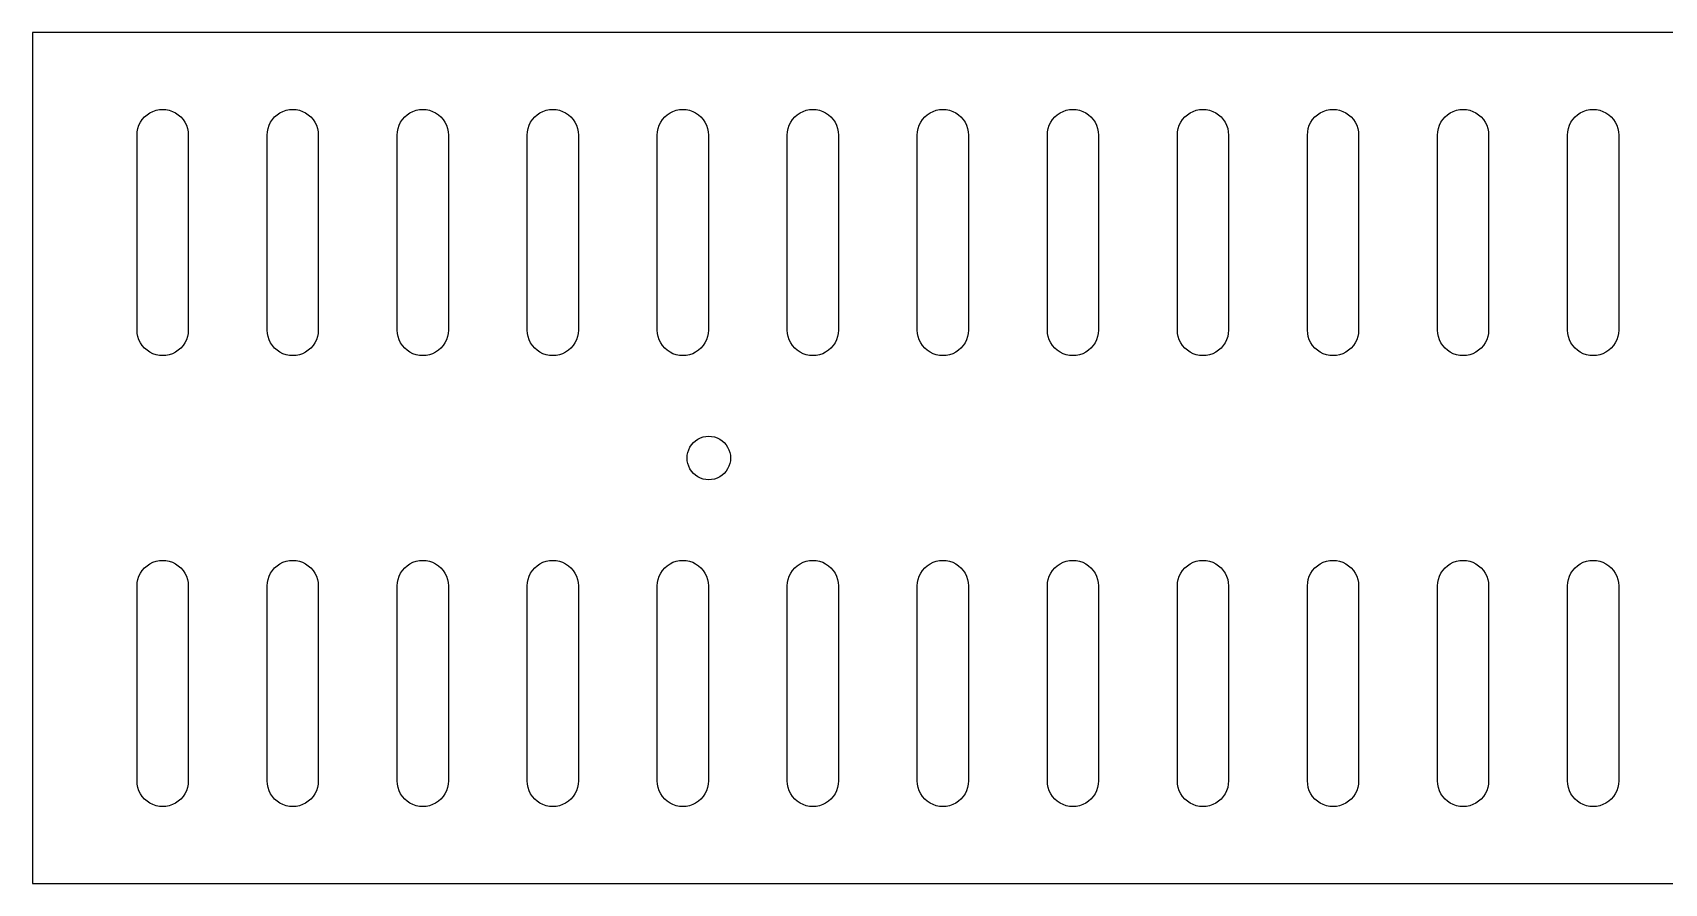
# Model space of a CAD drawing. Header units: metres. Extents: x 0 to 3190, y 0 to 479.
# Drawn here: x 2125.3 to 2252.8, y 255.7 to 322.2 of the extents above; entities that cross this region are included whole.
import ezdxf

# ---------------------------------------------------------------- set-up
doc = ezdxf.new("R2010")
doc.units = ezdxf.units.M

msp = doc.modelspace()

# ---------------------------------------------------------------- linework, layer by layer
for p, q in [((2653.6, 322.206), (2125.28, 322.206)), ((2125.28, 322.206), (2125.28, 255.727)), ((2134.92, 316.137), (2135.18, 316.189)), ((2135.18, 316.189), (2135.44, 316.206)), ((2135.44, 316.206), (2135.7, 316.189)), ((2135.7, 316.189), (2135.96, 316.137)), ((2145.08, 316.137), (2145.34, 316.189)), ((2145.34, 316.189), (2145.6, 316.206)), ((2145.6, 316.206), (2145.86, 316.189)), ((2145.86, 316.189), (2146.12, 316.137)), ((2155.24, 316.137), (2155.5, 316.189)), ((2155.5, 316.189), (2155.76, 316.206)), ((2155.76, 316.206), (2156.02, 316.189)), ((2156.02, 316.189), (2156.28, 316.137)), ((2165.4, 316.137), (2165.66, 316.189)), ((2165.66, 316.189), (2165.92, 316.206)), ((2165.92, 316.206), (2166.18, 316.189)), ((2166.18, 316.189), (2166.44, 316.137)), ((2175.56, 316.137), (2175.82, 316.189)), ((2175.82, 316.189), (2176.08, 316.206)), ((2176.08, 316.206), (2176.34, 316.189)), ((2176.34, 316.189), (2176.6, 316.137)), ((2185.72, 316.137), (2185.98, 316.189)), ((2185.98, 316.189), (2186.24, 316.206)), ((2186.24, 316.206), (2186.5, 316.189)), ((2186.5, 316.189), (2186.76, 316.137)), ((2195.88, 316.137), (2196.14, 316.189)), ((2196.14, 316.189), (2196.4, 316.206)), ((2196.4, 316.206), (2196.66, 316.189)), ((2196.66, 316.189), (2196.92, 316.137)), ((2206.04, 316.137), (2206.3, 316.189)), ((2206.3, 316.189), (2206.56, 316.206)), ((2206.56, 316.206), (2206.82, 316.189)), ((2206.82, 316.189), (2207.08, 316.137)), ((2216.2, 316.137), (2216.46, 316.189)), ((2216.46, 316.189), (2216.72, 316.206)), ((2216.72, 316.206), (2216.98, 316.189)), ((2216.98, 316.189), (2217.24, 316.137)), ((2226.36, 316.137), (2226.62, 316.189)), ((2226.62, 316.189), (2226.88, 316.206)), ((2226.88, 316.206), (2227.14, 316.189)), ((2227.14, 316.189), (2227.4, 316.137)), ((2236.52, 316.137), (2236.78, 316.189)), ((2236.78, 316.189), (2237.04, 316.206)), ((2237.04, 316.206), (2237.3, 316.189)), ((2237.3, 316.189), (2237.56, 316.137)), ((2246.68, 316.137), (2246.94, 316.189)), ((2246.94, 316.189), (2247.2, 316.206)), ((2247.2, 316.206), (2247.46, 316.189)), ((2247.46, 316.189), (2247.72, 316.137)), ((2133.51, 314.723), (2133.59, 314.971)), ((2133.59, 314.971), (2133.71, 315.206)), ((2133.71, 315.206), (2133.85, 315.423)), ((2133.85, 315.423), (2134.03, 315.62)), ((2134.03, 315.62), (2134.22, 315.792)), ((2134.22, 315.792), (2134.44, 315.938)), ((2134.44, 315.938), (2134.67, 316.053)), ((2134.67, 316.053), (2134.92, 316.137)), ((2135.96, 316.137), (2136.21, 316.053)), ((2136.21, 316.053), (2136.44, 315.938)), ((2136.44, 315.938), (2136.66, 315.792)), ((2136.66, 315.792), (2136.85, 315.62)), ((2136.85, 315.62), (2137.03, 315.423)), ((2137.03, 315.423), (2137.17, 315.206)), ((2137.17, 315.206), (2137.29, 314.971)), ((2137.29, 314.971), (2137.37, 314.723)), ((2143.67, 314.723), (2143.75, 314.971)), ((2143.75, 314.971), (2143.87, 315.206)), ((2143.87, 315.206), (2144.01, 315.423)), ((2144.01, 315.423), (2144.19, 315.62)), ((2144.19, 315.62), (2144.38, 315.792)), ((2144.38, 315.792), (2144.6, 315.938)), ((2144.6, 315.938), (2144.83, 316.053)), ((2144.83, 316.053), (2145.08, 316.137)), ((2146.12, 316.137), (2146.37, 316.053)), ((2146.37, 316.053), (2146.6, 315.938)), ((2146.6, 315.938), (2146.82, 315.792)), ((2146.82, 315.792), (2147.01, 315.62)), ((2147.01, 315.62), (2147.19, 315.423)), ((2147.19, 315.423), (2147.33, 315.206)), ((2147.33, 315.206), (2147.45, 314.971)), ((2147.45, 314.971), (2147.53, 314.723)), ((2153.83, 314.723), (2153.91, 314.971)), ((2153.91, 314.971), (2154.03, 315.206)), ((2154.03, 315.206), (2154.17, 315.423)), ((2154.17, 315.423), (2154.35, 315.62)), ((2154.35, 315.62), (2154.54, 315.792)), ((2154.54, 315.792), (2154.76, 315.938)), ((2154.76, 315.938), (2154.99, 316.053)), ((2154.99, 316.053), (2155.24, 316.137)), ((2156.28, 316.137), (2156.53, 316.053)), ((2156.53, 316.053), (2156.76, 315.938)), ((2156.76, 315.938), (2156.98, 315.792)), ((2156.98, 315.792), (2157.17, 315.62)), ((2157.17, 315.62), (2157.35, 315.423)), ((2157.35, 315.423), (2157.49, 315.206)), ((2157.49, 315.206), (2157.61, 314.971)), ((2157.61, 314.971), (2157.69, 314.723)), ((2163.99, 314.723), (2164.07, 314.971)), ((2164.07, 314.971), (2164.19, 315.206)), ((2164.19, 315.206), (2164.33, 315.423)), ((2164.33, 315.423), (2164.51, 315.62)), ((2164.51, 315.62), (2164.7, 315.792)), ((2164.7, 315.792), (2164.92, 315.938)), ((2164.92, 315.938), (2165.15, 316.053)), ((2165.15, 316.053), (2165.4, 316.137)), ((2166.44, 316.137), (2166.69, 316.053)), ((2166.69, 316.053), (2166.92, 315.938)), ((2166.92, 315.938), (2167.14, 315.792)), ((2167.14, 315.792), (2167.33, 315.62)), ((2167.33, 315.62), (2167.51, 315.423)), ((2167.51, 315.423), (2167.65, 315.206)), ((2167.65, 315.206), (2167.77, 314.971)), ((2167.77, 314.971), (2167.85, 314.723)), ((2174.15, 314.723), (2174.23, 314.971)), ((2174.23, 314.971), (2174.35, 315.206)), ((2174.35, 315.206), (2174.49, 315.423)), ((2174.49, 315.423), (2174.67, 315.62)), ((2174.67, 315.62), (2174.86, 315.792)), ((2174.86, 315.792), (2175.08, 315.938)), ((2175.08, 315.938), (2175.31, 316.053)), ((2175.31, 316.053), (2175.56, 316.137)), ((2176.6, 316.137), (2176.85, 316.053)), ((2176.85, 316.053), (2177.08, 315.938)), ((2177.08, 315.938), (2177.3, 315.792)), ((2177.3, 315.792), (2177.49, 315.62)), ((2177.49, 315.62), (2177.67, 315.423)), ((2177.67, 315.423), (2177.81, 315.206)), ((2177.81, 315.206), (2177.93, 314.971)), ((2177.93, 314.971), (2178.01, 314.723)), ((2184.31, 314.723), (2184.39, 314.971)), ((2184.39, 314.971), (2184.51, 315.206)), ((2184.51, 315.206), (2184.65, 315.423)), ((2184.65, 315.423), (2184.83, 315.62)), ((2184.83, 315.62), (2185.02, 315.792)), ((2185.02, 315.792), (2185.24, 315.938)), ((2185.24, 315.938), (2185.47, 316.053)), ((2185.47, 316.053), (2185.72, 316.137)), ((2186.76, 316.137), (2187.01, 316.053)), ((2187.01, 316.053), (2187.24, 315.938)), ((2187.24, 315.938), (2187.46, 315.792)), ((2187.46, 315.792), (2187.65, 315.62)), ((2187.65, 315.62), (2187.83, 315.423)), ((2187.83, 315.423), (2187.97, 315.206)), ((2187.97, 315.206), (2188.09, 314.971)), ((2188.09, 314.971), (2188.17, 314.723)), ((2194.47, 314.723), (2194.55, 314.971)), ((2194.55, 314.971), (2194.67, 315.206)), ((2194.67, 315.206), (2194.81, 315.423)), ((2194.81, 315.423), (2194.99, 315.62)), ((2194.99, 315.62), (2195.18, 315.792)), ((2195.18, 315.792), (2195.4, 315.938)), ((2195.4, 315.938), (2195.63, 316.053)), ((2195.63, 316.053), (2195.88, 316.137)), ((2196.92, 316.137), (2197.17, 316.053)), ((2197.17, 316.053), (2197.4, 315.938)), ((2197.4, 315.938), (2197.62, 315.792)), ((2197.62, 315.792), (2197.81, 315.62)), ((2197.81, 315.62), (2197.99, 315.423)), ((2197.99, 315.423), (2198.13, 315.206)), ((2198.13, 315.206), (2198.25, 314.971)), ((2198.25, 314.971), (2198.33, 314.723)), ((2204.63, 314.723), (2204.71, 314.971)), ((2204.71, 314.971), (2204.83, 315.206)), ((2204.83, 315.206), (2204.97, 315.423)), ((2204.97, 315.423), (2205.15, 315.62)), ((2205.15, 315.62), (2205.34, 315.792)), ((2205.34, 315.792), (2205.56, 315.938)), ((2205.56, 315.938), (2205.79, 316.053)), ((2205.79, 316.053), (2206.04, 316.137)), ((2207.08, 316.137), (2207.33, 316.053)), ((2207.33, 316.053), (2207.56, 315.938)), ((2207.56, 315.938), (2207.78, 315.792)), ((2207.78, 315.792), (2207.97, 315.62)), ((2207.97, 315.62), (2208.15, 315.423)), ((2208.15, 315.423), (2208.29, 315.206)), ((2208.29, 315.206), (2208.41, 314.971)), ((2208.41, 314.971), (2208.49, 314.723)), ((2214.79, 314.723), (2214.87, 314.971)), ((2214.87, 314.971), (2214.99, 315.206)), ((2214.99, 315.206), (2215.13, 315.423)), ((2215.13, 315.423), (2215.31, 315.62)), ((2215.31, 315.62), (2215.5, 315.792)), ((2215.5, 315.792), (2215.72, 315.938)), ((2215.72, 315.938), (2215.95, 316.053)), ((2215.95, 316.053), (2216.2, 316.137)), ((2217.24, 316.137), (2217.49, 316.053)), ((2217.49, 316.053), (2217.72, 315.938)), ((2217.72, 315.938), (2217.94, 315.792)), ((2217.94, 315.792), (2218.13, 315.62)), ((2218.13, 315.62), (2218.31, 315.423)), ((2218.31, 315.423), (2218.45, 315.206)), ((2218.45, 315.206), (2218.57, 314.971)), ((2218.57, 314.971), (2218.65, 314.723)), ((2224.95, 314.723), (2225.03, 314.971)), ((2225.03, 314.971), (2225.15, 315.206)), ((2225.15, 315.206), (2225.29, 315.423)), ((2225.29, 315.423), (2225.47, 315.62)), ((2225.47, 315.62), (2225.66, 315.792)), ((2225.66, 315.792), (2225.88, 315.938)), ((2225.88, 315.938), (2226.11, 316.053)), ((2226.11, 316.053), (2226.36, 316.137)), ((2227.4, 316.137), (2227.65, 316.053)), ((2227.65, 316.053), (2227.88, 315.938)), ((2227.88, 315.938), (2228.1, 315.792)), ((2228.1, 315.792), (2228.29, 315.62)), ((2228.29, 315.62), (2228.47, 315.423)), ((2228.47, 315.423), (2228.61, 315.206)), ((2228.61, 315.206), (2228.73, 314.971)), ((2228.73, 314.971), (2228.81, 314.723)), ((2235.11, 314.723), (2235.19, 314.971)), ((2235.19, 314.971), (2235.31, 315.206)), ((2235.31, 315.206), (2235.45, 315.423)), ((2235.45, 315.423), (2235.63, 315.62)), ((2235.63, 315.62), (2235.82, 315.792)), ((2235.82, 315.792), (2236.04, 315.938)), ((2236.04, 315.938), (2236.27, 316.053)), ((2236.27, 316.053), (2236.52, 316.137)), ((2237.56, 316.137), (2237.81, 316.053)), ((2237.81, 316.053), (2238.04, 315.938)), ((2238.04, 315.938), (2238.26, 315.792)), ((2238.26, 315.792), (2238.45, 315.62)), ((2238.45, 315.62), (2238.63, 315.423)), ((2238.63, 315.423), (2238.77, 315.206)), ((2238.77, 315.206), (2238.89, 314.971)), ((2238.89, 314.971), (2238.97, 314.723)), ((2245.27, 314.723), (2245.35, 314.971)), ((2245.35, 314.971), (2245.47, 315.206)), ((2245.47, 315.206), (2245.61, 315.423)), ((2245.61, 315.423), (2245.79, 315.62)), ((2245.79, 315.62), (2245.98, 315.792)), ((2245.98, 315.792), (2246.2, 315.938)), ((2246.2, 315.938), (2246.43, 316.053)), ((2246.43, 316.053), (2246.68, 316.137)), ((2247.72, 316.137), (2247.97, 316.053)), ((2247.97, 316.053), (2248.2, 315.938)), ((2248.2, 315.938), (2248.42, 315.792)), ((2248.42, 315.792), (2248.61, 315.62)), ((2248.61, 315.62), (2248.79, 315.423)), ((2248.79, 315.423), (2248.93, 315.206)), ((2248.93, 315.206), (2249.05, 314.971)), ((2249.05, 314.971), (2249.13, 314.723)), ((2133.44, 314.206), (2133.46, 314.467)), ((2133.44, 298.966), (2133.44, 314.206)), ((2133.46, 314.467), (2133.51, 314.723)), ((2137.37, 314.723), (2137.42, 314.467)), ((2137.42, 314.467), (2137.44, 314.206)), ((2137.44, 314.206), (2137.44, 298.966)), ((2143.6, 314.206), (2143.62, 314.467)), ((2143.6, 298.966), (2143.6, 314.206)), ((2143.62, 314.467), (2143.67, 314.723)), ((2147.53, 314.723), (2147.58, 314.467)), ((2147.58, 314.467), (2147.6, 314.206)), ((2147.6, 314.206), (2147.6, 298.966)), ((2153.76, 314.206), (2153.78, 314.467)), ((2153.76, 298.966), (2153.76, 314.206)), ((2153.78, 314.467), (2153.83, 314.723)), ((2157.69, 314.723), (2157.74, 314.467)), ((2157.74, 314.467), (2157.76, 314.206)), ((2157.76, 314.206), (2157.76, 298.966)), ((2163.92, 314.206), (2163.94, 314.467)), ((2163.92, 298.966), (2163.92, 314.206)), ((2163.94, 314.467), (2163.99, 314.723)), ((2167.85, 314.723), (2167.9, 314.467)), ((2167.9, 314.467), (2167.92, 314.206)), ((2167.92, 314.206), (2167.92, 298.966)), ((2174.08, 314.206), (2174.1, 314.467)), ((2174.08, 298.966), (2174.08, 314.206)), ((2174.1, 314.467), (2174.15, 314.723)), ((2178.01, 314.723), (2178.06, 314.467)), ((2178.06, 314.467), (2178.08, 314.206)), ((2178.08, 314.206), (2178.08, 298.966)), ((2184.24, 314.206), (2184.26, 314.467)), ((2184.24, 298.966), (2184.24, 314.206)), ((2184.26, 314.467), (2184.31, 314.723)), ((2188.17, 314.723), (2188.22, 314.467)), ((2188.22, 314.467), (2188.24, 314.206)), ((2188.24, 314.206), (2188.24, 298.966)), ((2194.4, 314.206), (2194.42, 314.467)), ((2194.4, 298.966), (2194.4, 314.206)), ((2194.42, 314.467), (2194.47, 314.723)), ((2198.33, 314.723), (2198.38, 314.467)), ((2198.38, 314.467), (2198.4, 314.206)), ((2198.4, 314.206), (2198.4, 298.966)), ((2204.56, 314.206), (2204.58, 314.467)), ((2204.56, 298.966), (2204.56, 314.206)), ((2204.58, 314.467), (2204.63, 314.723)), ((2208.49, 314.723), (2208.54, 314.467)), ((2208.54, 314.467), (2208.56, 314.206)), ((2208.56, 314.206), (2208.56, 298.966)), ((2214.72, 314.206), (2214.74, 314.467)), ((2214.72, 298.966), (2214.72, 314.206)), ((2214.74, 314.467), (2214.79, 314.723)), ((2218.65, 314.723), (2218.7, 314.467)), ((2218.7, 314.467), (2218.72, 314.206)), ((2218.72, 314.206), (2218.72, 298.966)), ((2224.88, 314.206), (2224.9, 314.467)), ((2224.88, 298.966), (2224.88, 314.206)), ((2224.9, 314.467), (2224.95, 314.723)), ((2228.81, 314.723), (2228.86, 314.467)), ((2228.86, 314.467), (2228.88, 314.206)), ((2228.88, 314.206), (2228.88, 298.966)), ((2235.04, 314.206), (2235.06, 314.467)), ((2235.04, 298.966), (2235.04, 314.206)), ((2235.06, 314.467), (2235.11, 314.723)), ((2238.97, 314.723), (2239.02, 314.467)), ((2239.02, 314.467), (2239.04, 314.206)), ((2239.04, 314.206), (2239.04, 298.966)), ((2245.2, 314.206), (2245.22, 314.467)), ((2245.2, 298.966), (2245.2, 314.206)), ((2245.22, 314.467), (2245.27, 314.723)), ((2249.13, 314.723), (2249.18, 314.467)), ((2249.18, 314.467), (2249.2, 314.206)), ((2249.2, 314.206), (2249.2, 298.966)), ((2133.46, 298.705), (2133.44, 298.966)), ((2133.51, 298.449), (2133.46, 298.705)), ((2133.59, 298.201), (2133.51, 298.449)), ((2137.37, 298.449), (2137.29, 298.201)), ((2137.42, 298.705), (2137.37, 298.449)), ((2137.44, 298.966), (2137.42, 298.705)), ((2143.62, 298.705), (2143.6, 298.966)), ((2143.67, 298.449), (2143.62, 298.705)), ((2143.75, 298.201), (2143.67, 298.449)), ((2147.53, 298.449), (2147.45, 298.201)), ((2147.58, 298.705), (2147.53, 298.449)), ((2147.6, 298.966), (2147.58, 298.705)), ((2153.78, 298.705), (2153.76, 298.966)), ((2153.83, 298.449), (2153.78, 298.705)), ((2153.91, 298.201), (2153.83, 298.449)), ((2157.69, 298.449), (2157.61, 298.201)), ((2157.74, 298.705), (2157.69, 298.449)), ((2157.76, 298.966), (2157.74, 298.705)), ((2163.94, 298.705), (2163.92, 298.966)), ((2163.99, 298.449), (2163.94, 298.705)), ((2164.07, 298.201), (2163.99, 298.449)), ((2167.85, 298.449), (2167.77, 298.201)), ((2167.9, 298.705), (2167.85, 298.449)), ((2167.92, 298.966), (2167.9, 298.705)), ((2174.1, 298.705), (2174.08, 298.966)), ((2174.15, 298.449), (2174.1, 298.705)), ((2174.23, 298.201), (2174.15, 298.449)), ((2178.01, 298.449), (2177.93, 298.201)), ((2178.06, 298.705), (2178.01, 298.449)), ((2178.08, 298.966), (2178.06, 298.705)), ((2184.26, 298.705), (2184.24, 298.966)), ((2184.31, 298.449), (2184.26, 298.705)), ((2184.39, 298.201), (2184.31, 298.449)), ((2188.17, 298.449), (2188.09, 298.201)), ((2188.22, 298.705), (2188.17, 298.449)), ((2188.24, 298.966), (2188.22, 298.705)), ((2194.42, 298.705), (2194.4, 298.966)), ((2194.47, 298.449), (2194.42, 298.705)), ((2194.55, 298.201), (2194.47, 298.449)), ((2198.33, 298.449), (2198.25, 298.201)), ((2198.38, 298.705), (2198.33, 298.449)), ((2198.4, 298.966), (2198.38, 298.705)), ((2204.58, 298.705), (2204.56, 298.966)), ((2204.63, 298.449), (2204.58, 298.705)), ((2204.71, 298.201), (2204.63, 298.449)), ((2208.49, 298.449), (2208.41, 298.201)), ((2208.54, 298.705), (2208.49, 298.449)), ((2208.56, 298.966), (2208.54, 298.705)), ((2214.74, 298.705), (2214.72, 298.966)), ((2214.79, 298.449), (2214.74, 298.705)), ((2214.87, 298.201), (2214.79, 298.449)), ((2218.65, 298.449), (2218.57, 298.201)), ((2218.7, 298.705), (2218.65, 298.449)), ((2218.72, 298.966), (2218.7, 298.705)), ((2224.9, 298.705), (2224.88, 298.966)), ((2224.95, 298.449), (2224.9, 298.705)), ((2225.03, 298.201), (2224.95, 298.449)), ((2228.81, 298.449), (2228.73, 298.201)), ((2228.86, 298.705), (2228.81, 298.449)), ((2228.88, 298.966), (2228.86, 298.705)), ((2235.06, 298.705), (2235.04, 298.966)), ((2235.11, 298.449), (2235.06, 298.705)), ((2235.19, 298.201), (2235.11, 298.449)), ((2238.97, 298.449), (2238.89, 298.201)), ((2239.02, 298.705), (2238.97, 298.449)), ((2239.04, 298.966), (2239.02, 298.705)), ((2245.22, 298.705), (2245.2, 298.966)), ((2245.27, 298.449), (2245.22, 298.705)), ((2245.35, 298.201), (2245.27, 298.449)), ((2249.13, 298.449), (2249.05, 298.201)), ((2249.18, 298.705), (2249.13, 298.449)), ((2249.2, 298.966), (2249.18, 298.705)), ((2133.71, 297.966), (2133.59, 298.201)), ((2133.85, 297.749), (2133.71, 297.966)), ((2134.03, 297.552), (2133.85, 297.749)), ((2134.22, 297.38), (2134.03, 297.552)), ((2134.44, 297.234), (2134.22, 297.38)), ((2134.67, 297.119), (2134.44, 297.234)), ((2134.92, 297.035), (2134.67, 297.119)), ((2136.21, 297.119), (2135.96, 297.035)), ((2136.44, 297.234), (2136.21, 297.119)), ((2136.66, 297.38), (2136.44, 297.234)), ((2136.85, 297.552), (2136.66, 297.38)), ((2137.03, 297.749), (2136.85, 297.552)), ((2137.17, 297.966), (2137.03, 297.749)), ((2137.29, 298.201), (2137.17, 297.966)), ((2143.87, 297.966), (2143.75, 298.201)), ((2144.01, 297.749), (2143.87, 297.966)), ((2144.19, 297.552), (2144.01, 297.749)), ((2144.38, 297.38), (2144.19, 297.552)), ((2144.6, 297.234), (2144.38, 297.38)), ((2144.83, 297.119), (2144.6, 297.234)), ((2145.08, 297.035), (2144.83, 297.119)), ((2146.37, 297.119), (2146.12, 297.035)), ((2146.6, 297.234), (2146.37, 297.119)), ((2146.82, 297.38), (2146.6, 297.234)), ((2147.01, 297.552), (2146.82, 297.38)), ((2147.19, 297.749), (2147.01, 297.552)), ((2147.33, 297.966), (2147.19, 297.749)), ((2147.45, 298.201), (2147.33, 297.966)), ((2154.03, 297.966), (2153.91, 298.201)), ((2154.17, 297.749), (2154.03, 297.966)), ((2154.35, 297.552), (2154.17, 297.749)), ((2154.54, 297.38), (2154.35, 297.552)), ((2154.76, 297.234), (2154.54, 297.38)), ((2154.99, 297.119), (2154.76, 297.234)), ((2155.24, 297.035), (2154.99, 297.119)), ((2156.53, 297.119), (2156.28, 297.035)), ((2156.76, 297.234), (2156.53, 297.119)), ((2156.98, 297.38), (2156.76, 297.234)), ((2157.17, 297.552), (2156.98, 297.38)), ((2157.35, 297.749), (2157.17, 297.552)), ((2157.49, 297.966), (2157.35, 297.749)), ((2157.61, 298.201), (2157.49, 297.966)), ((2164.19, 297.966), (2164.07, 298.201)), ((2164.33, 297.749), (2164.19, 297.966)), ((2164.51, 297.552), (2164.33, 297.749)), ((2164.7, 297.38), (2164.51, 297.552)), ((2164.92, 297.234), (2164.7, 297.38)), ((2165.15, 297.119), (2164.92, 297.234)), ((2165.4, 297.035), (2165.15, 297.119)), ((2166.69, 297.119), (2166.44, 297.035)), ((2166.92, 297.234), (2166.69, 297.119)), ((2167.14, 297.38), (2166.92, 297.234)), ((2167.33, 297.552), (2167.14, 297.38)), ((2167.51, 297.749), (2167.33, 297.552)), ((2167.65, 297.966), (2167.51, 297.749)), ((2167.77, 298.201), (2167.65, 297.966)), ((2174.35, 297.966), (2174.23, 298.201)), ((2174.49, 297.749), (2174.35, 297.966)), ((2174.67, 297.552), (2174.49, 297.749)), ((2174.86, 297.38), (2174.67, 297.552)), ((2175.08, 297.234), (2174.86, 297.38)), ((2175.31, 297.119), (2175.08, 297.234)), ((2175.56, 297.035), (2175.31, 297.119)), ((2176.85, 297.119), (2176.6, 297.035)), ((2177.08, 297.234), (2176.85, 297.119)), ((2177.3, 297.38), (2177.08, 297.234)), ((2177.49, 297.552), (2177.3, 297.38)), ((2177.67, 297.749), (2177.49, 297.552)), ((2177.81, 297.966), (2177.67, 297.749)), ((2177.93, 298.201), (2177.81, 297.966)), ((2184.51, 297.966), (2184.39, 298.201)), ((2184.65, 297.749), (2184.51, 297.966)), ((2184.83, 297.552), (2184.65, 297.749)), ((2185.02, 297.38), (2184.83, 297.552)), ((2185.24, 297.234), (2185.02, 297.38)), ((2185.47, 297.119), (2185.24, 297.234)), ((2185.72, 297.035), (2185.47, 297.119)), ((2187.01, 297.119), (2186.76, 297.035)), ((2187.24, 297.234), (2187.01, 297.119)), ((2187.46, 297.38), (2187.24, 297.234)), ((2187.65, 297.552), (2187.46, 297.38)), ((2187.83, 297.749), (2187.65, 297.552)), ((2187.97, 297.966), (2187.83, 297.749)), ((2188.09, 298.201), (2187.97, 297.966)), ((2194.67, 297.966), (2194.55, 298.201)), ((2194.81, 297.749), (2194.67, 297.966)), ((2194.99, 297.552), (2194.81, 297.749)), ((2195.18, 297.38), (2194.99, 297.552)), ((2195.4, 297.234), (2195.18, 297.38)), ((2195.63, 297.119), (2195.4, 297.234)), ((2195.88, 297.035), (2195.63, 297.119)), ((2197.17, 297.119), (2196.92, 297.035)), ((2197.4, 297.234), (2197.17, 297.119)), ((2197.62, 297.38), (2197.4, 297.234)), ((2197.81, 297.552), (2197.62, 297.38)), ((2197.99, 297.749), (2197.81, 297.552)), ((2198.13, 297.966), (2197.99, 297.749)), ((2198.25, 298.201), (2198.13, 297.966)), ((2204.83, 297.966), (2204.71, 298.201)), ((2204.97, 297.749), (2204.83, 297.966)), ((2205.15, 297.552), (2204.97, 297.749)), ((2205.34, 297.38), (2205.15, 297.552)), ((2205.56, 297.234), (2205.34, 297.38)), ((2205.79, 297.119), (2205.56, 297.234)), ((2206.04, 297.035), (2205.79, 297.119)), ((2207.33, 297.119), (2207.08, 297.035)), ((2207.56, 297.234), (2207.33, 297.119)), ((2207.78, 297.38), (2207.56, 297.234)), ((2207.97, 297.552), (2207.78, 297.38)), ((2208.15, 297.749), (2207.97, 297.552)), ((2208.29, 297.966), (2208.15, 297.749)), ((2208.41, 298.201), (2208.29, 297.966)), ((2214.99, 297.966), (2214.87, 298.201)), ((2215.13, 297.749), (2214.99, 297.966)), ((2215.31, 297.552), (2215.13, 297.749)), ((2215.5, 297.38), (2215.31, 297.552)), ((2215.72, 297.234), (2215.5, 297.38)), ((2215.95, 297.119), (2215.72, 297.234)), ((2216.2, 297.035), (2215.95, 297.119)), ((2217.49, 297.119), (2217.24, 297.035)), ((2217.72, 297.234), (2217.49, 297.119)), ((2217.94, 297.38), (2217.72, 297.234)), ((2218.13, 297.552), (2217.94, 297.38)), ((2218.31, 297.749), (2218.13, 297.552)), ((2218.45, 297.966), (2218.31, 297.749)), ((2218.57, 298.201), (2218.45, 297.966)), ((2225.15, 297.966), (2225.03, 298.201)), ((2225.29, 297.749), (2225.15, 297.966)), ((2225.47, 297.552), (2225.29, 297.749)), ((2225.66, 297.38), (2225.47, 297.552)), ((2225.88, 297.234), (2225.66, 297.38)), ((2226.11, 297.119), (2225.88, 297.234)), ((2226.36, 297.035), (2226.11, 297.119)), ((2227.65, 297.119), (2227.4, 297.035)), ((2227.88, 297.234), (2227.65, 297.119)), ((2228.1, 297.38), (2227.88, 297.234)), ((2228.29, 297.552), (2228.1, 297.38)), ((2228.47, 297.749), (2228.29, 297.552)), ((2228.61, 297.966), (2228.47, 297.749)), ((2228.73, 298.201), (2228.61, 297.966)), ((2235.31, 297.966), (2235.19, 298.201)), ((2235.45, 297.749), (2235.31, 297.966)), ((2235.63, 297.552), (2235.45, 297.749)), ((2235.82, 297.38), (2235.63, 297.552)), ((2236.04, 297.234), (2235.82, 297.38)), ((2236.27, 297.119), (2236.04, 297.234)), ((2236.52, 297.035), (2236.27, 297.119)), ((2237.81, 297.119), (2237.56, 297.035)), ((2238.04, 297.234), (2237.81, 297.119)), ((2238.26, 297.38), (2238.04, 297.234)), ((2238.45, 297.552), (2238.26, 297.38)), ((2238.63, 297.749), (2238.45, 297.552)), ((2238.77, 297.966), (2238.63, 297.749)), ((2238.89, 298.201), (2238.77, 297.966)), ((2245.47, 297.966), (2245.35, 298.201)), ((2245.61, 297.749), (2245.47, 297.966)), ((2245.79, 297.552), (2245.61, 297.749)), ((2245.98, 297.38), (2245.79, 297.552)), ((2246.2, 297.234), (2245.98, 297.38)), ((2246.43, 297.119), (2246.2, 297.234)), ((2246.68, 297.035), (2246.43, 297.119)), ((2247.97, 297.119), (2247.72, 297.035)), ((2248.2, 297.234), (2247.97, 297.119)), ((2248.42, 297.38), (2248.2, 297.234)), ((2248.61, 297.552), (2248.42, 297.38)), ((2248.79, 297.749), (2248.61, 297.552)), ((2248.93, 297.966), (2248.79, 297.749)), ((2249.05, 298.201), (2248.93, 297.966)), ((2135.18, 296.983), (2134.92, 297.035)), ((2135.44, 296.966), (2135.18, 296.983)), ((2135.7, 296.983), (2135.44, 296.966)), ((2135.96, 297.035), (2135.7, 296.983)), ((2145.34, 296.983), (2145.08, 297.035)), ((2145.6, 296.966), (2145.34, 296.983)), ((2145.86, 296.983), (2145.6, 296.966)), ((2146.12, 297.035), (2145.86, 296.983)), ((2155.5, 296.983), (2155.24, 297.035)), ((2155.76, 296.966), (2155.5, 296.983)), ((2156.02, 296.983), (2155.76, 296.966)), ((2156.28, 297.035), (2156.02, 296.983)), ((2165.66, 296.983), (2165.4, 297.035)), ((2165.92, 296.966), (2165.66, 296.983)), ((2166.18, 296.983), (2165.92, 296.966)), ((2166.44, 297.035), (2166.18, 296.983)), ((2175.82, 296.983), (2175.56, 297.035)), ((2176.08, 296.966), (2175.82, 296.983)), ((2176.34, 296.983), (2176.08, 296.966)), ((2176.6, 297.035), (2176.34, 296.983)), ((2185.98, 296.983), (2185.72, 297.035)), ((2186.24, 296.966), (2185.98, 296.983)), ((2186.5, 296.983), (2186.24, 296.966)), ((2186.76, 297.035), (2186.5, 296.983)), ((2196.14, 296.983), (2195.88, 297.035)), ((2196.4, 296.966), (2196.14, 296.983)), ((2196.66, 296.983), (2196.4, 296.966)), ((2196.92, 297.035), (2196.66, 296.983)), ((2206.3, 296.983), (2206.04, 297.035)), ((2206.56, 296.966), (2206.3, 296.983)), ((2206.82, 296.983), (2206.56, 296.966)), ((2207.08, 297.035), (2206.82, 296.983)), ((2216.46, 296.983), (2216.2, 297.035)), ((2216.72, 296.966), (2216.46, 296.983)), ((2216.98, 296.983), (2216.72, 296.966)), ((2217.24, 297.035), (2216.98, 296.983)), ((2226.62, 296.983), (2226.36, 297.035)), ((2226.88, 296.966), (2226.62, 296.983)), ((2227.14, 296.983), (2226.88, 296.966)), ((2227.4, 297.035), (2227.14, 296.983)), ((2236.78, 296.983), (2236.52, 297.035)), ((2237.04, 296.966), (2236.78, 296.983)), ((2237.3, 296.983), (2237.04, 296.966)), ((2237.56, 297.035), (2237.3, 296.983)), ((2246.94, 296.983), (2246.68, 297.035)), ((2247.2, 296.966), (2246.94, 296.983)), ((2247.46, 296.983), (2247.2, 296.966)), ((2247.72, 297.035), (2247.46, 296.983)), ((2176.43, 289.188), (2176.47, 289.406)), ((2176.47, 289.406), (2176.54, 289.617)), ((2176.54, 289.617), (2176.64, 289.816)), ((2176.64, 289.816), (2176.76, 290.001)), ((2176.76, 290.001), (2176.91, 290.168)), ((2176.91, 290.168), (2177.08, 290.315)), ((2177.08, 290.315), (2177.26, 290.439)), ((2177.26, 290.439), (2177.46, 290.537)), ((2177.46, 290.537), (2177.67, 290.608)), ((2177.67, 290.608), (2177.89, 290.652)), ((2177.89, 290.652), (2178.11, 290.666)), ((2178.11, 290.666), (2178.33, 290.652)), ((2178.33, 290.652), (2178.55, 290.608)), ((2178.55, 290.608), (2178.76, 290.537)), ((2178.76, 290.537), (2178.96, 290.439)), ((2178.96, 290.439), (2179.15, 290.315)), ((2179.15, 290.315), (2179.31, 290.168)), ((2179.31, 290.168), (2179.46, 290.001)), ((2179.46, 290.001), (2179.58, 289.816)), ((2179.58, 289.816), (2179.68, 289.617)), ((2179.68, 289.617), (2179.75, 289.406)), ((2179.75, 289.406), (2179.8, 289.188)), ((2176.41, 288.966), (2176.43, 289.188)), ((2176.43, 288.744), (2176.41, 288.966)), ((2176.47, 288.526), (2176.43, 288.744)), ((2176.54, 288.316), (2176.47, 288.526)), ((2176.64, 288.116), (2176.54, 288.316)), ((2179.68, 288.316), (2179.58, 288.116)), ((2179.75, 288.526), (2179.68, 288.316)), ((2179.8, 288.744), (2179.75, 288.526)), ((2179.8, 289.188), (2179.81, 288.966)), ((2179.81, 288.966), (2179.8, 288.744)), ((2176.76, 287.931), (2176.64, 288.116)), ((2176.91, 287.764), (2176.76, 287.931)), ((2177.08, 287.618), (2176.91, 287.764)), ((2177.26, 287.494), (2177.08, 287.618)), ((2177.46, 287.396), (2177.26, 287.494)), ((2177.67, 287.324), (2177.46, 287.396)), ((2177.89, 287.281), (2177.67, 287.324)), ((2178.11, 287.266), (2177.89, 287.281)), ((2178.33, 287.281), (2178.11, 287.266)), ((2178.55, 287.324), (2178.33, 287.281)), ((2178.76, 287.396), (2178.55, 287.324)), ((2178.96, 287.494), (2178.76, 287.396)), ((2179.15, 287.618), (2178.96, 287.494)), ((2179.31, 287.764), (2179.15, 287.618)), ((2179.46, 287.931), (2179.31, 287.764)), ((2179.58, 288.116), (2179.46, 287.931)), ((2134.03, 280.381), (2134.22, 280.553)), ((2134.22, 280.553), (2134.44, 280.698)), ((2134.44, 280.698), (2134.67, 280.814)), ((2134.67, 280.814), (2134.92, 280.898)), ((2134.92, 280.898), (2135.18, 280.949)), ((2135.18, 280.949), (2135.44, 280.966)), ((2135.44, 280.966), (2135.7, 280.949)), ((2135.7, 280.949), (2135.96, 280.898)), ((2135.96, 280.898), (2136.21, 280.814)), ((2136.21, 280.814), (2136.44, 280.698)), ((2136.44, 280.698), (2136.66, 280.553)), ((2136.66, 280.553), (2136.85, 280.381)), ((2144.19, 280.381), (2144.38, 280.553)), ((2144.38, 280.553), (2144.6, 280.698)), ((2144.6, 280.698), (2144.83, 280.814)), ((2144.83, 280.814), (2145.08, 280.898)), ((2145.08, 280.898), (2145.34, 280.949)), ((2145.34, 280.949), (2145.6, 280.966)), ((2145.6, 280.966), (2145.86, 280.949)), ((2145.86, 280.949), (2146.12, 280.898)), ((2146.12, 280.898), (2146.37, 280.814)), ((2146.37, 280.814), (2146.6, 280.698)), ((2146.6, 280.698), (2146.82, 280.553)), ((2146.82, 280.553), (2147.01, 280.381)), ((2154.35, 280.381), (2154.54, 280.553)), ((2154.54, 280.553), (2154.76, 280.698)), ((2154.76, 280.698), (2154.99, 280.814)), ((2154.99, 280.814), (2155.24, 280.898)), ((2155.24, 280.898), (2155.5, 280.949)), ((2155.5, 280.949), (2155.76, 280.966)), ((2155.76, 280.966), (2156.02, 280.949)), ((2156.02, 280.949), (2156.28, 280.898)), ((2156.28, 280.898), (2156.53, 280.814)), ((2156.53, 280.814), (2156.76, 280.698)), ((2156.76, 280.698), (2156.98, 280.553)), ((2156.98, 280.553), (2157.17, 280.381)), ((2164.51, 280.381), (2164.7, 280.553)), ((2164.7, 280.553), (2164.92, 280.698)), ((2164.92, 280.698), (2165.15, 280.814)), ((2165.15, 280.814), (2165.4, 280.898)), ((2165.4, 280.898), (2165.66, 280.949)), ((2165.66, 280.949), (2165.92, 280.966)), ((2165.92, 280.966), (2166.18, 280.949)), ((2166.18, 280.949), (2166.44, 280.898)), ((2166.44, 280.898), (2166.69, 280.814)), ((2166.69, 280.814), (2166.92, 280.698)), ((2166.92, 280.698), (2167.14, 280.553)), ((2167.14, 280.553), (2167.33, 280.381)), ((2174.67, 280.381), (2174.86, 280.553)), ((2174.86, 280.553), (2175.08, 280.698)), ((2175.08, 280.698), (2175.31, 280.814)), ((2175.31, 280.814), (2175.56, 280.898)), ((2175.56, 280.898), (2175.82, 280.949)), ((2175.82, 280.949), (2176.08, 280.966)), ((2176.08, 280.966), (2176.34, 280.949)), ((2176.34, 280.949), (2176.6, 280.898)), ((2176.6, 280.898), (2176.85, 280.814)), ((2176.85, 280.814), (2177.08, 280.698)), ((2177.08, 280.698), (2177.3, 280.553)), ((2177.3, 280.553), (2177.49, 280.381)), ((2184.83, 280.381), (2185.02, 280.553)), ((2185.02, 280.553), (2185.24, 280.698)), ((2185.24, 280.698), (2185.47, 280.814)), ((2185.47, 280.814), (2185.72, 280.898)), ((2185.72, 280.898), (2185.98, 280.949)), ((2185.98, 280.949), (2186.24, 280.966)), ((2186.24, 280.966), (2186.5, 280.949)), ((2186.5, 280.949), (2186.76, 280.898)), ((2186.76, 280.898), (2187.01, 280.814)), ((2187.01, 280.814), (2187.24, 280.698)), ((2187.24, 280.698), (2187.46, 280.553)), ((2187.46, 280.553), (2187.65, 280.381)), ((2194.99, 280.381), (2195.18, 280.553)), ((2195.18, 280.553), (2195.4, 280.698)), ((2195.4, 280.698), (2195.63, 280.814)), ((2195.63, 280.814), (2195.88, 280.898)), ((2195.88, 280.898), (2196.14, 280.949)), ((2196.14, 280.949), (2196.4, 280.966)), ((2196.4, 280.966), (2196.66, 280.949)), ((2196.66, 280.949), (2196.92, 280.898)), ((2196.92, 280.898), (2197.17, 280.814)), ((2197.17, 280.814), (2197.4, 280.698)), ((2197.4, 280.698), (2197.62, 280.553)), ((2197.62, 280.553), (2197.81, 280.381)), ((2205.15, 280.381), (2205.34, 280.553)), ((2205.34, 280.553), (2205.56, 280.698)), ((2205.56, 280.698), (2205.79, 280.814)), ((2205.79, 280.814), (2206.04, 280.898)), ((2206.04, 280.898), (2206.3, 280.949)), ((2206.3, 280.949), (2206.56, 280.966)), ((2206.56, 280.966), (2206.82, 280.949)), ((2206.82, 280.949), (2207.08, 280.898)), ((2207.08, 280.898), (2207.33, 280.814)), ((2207.33, 280.814), (2207.56, 280.698)), ((2207.56, 280.698), (2207.78, 280.553)), ((2207.78, 280.553), (2207.97, 280.381)), ((2215.31, 280.381), (2215.5, 280.553)), ((2215.5, 280.553), (2215.72, 280.698)), ((2215.72, 280.698), (2215.95, 280.814)), ((2215.95, 280.814), (2216.2, 280.898)), ((2216.2, 280.898), (2216.46, 280.949)), ((2216.46, 280.949), (2216.72, 280.966)), ((2216.72, 280.966), (2216.98, 280.949)), ((2216.98, 280.949), (2217.24, 280.898)), ((2217.24, 280.898), (2217.49, 280.814)), ((2217.49, 280.814), (2217.72, 280.698)), ((2217.72, 280.698), (2217.94, 280.553)), ((2217.94, 280.553), (2218.13, 280.381)), ((2225.47, 280.381), (2225.66, 280.553)), ((2225.66, 280.553), (2225.88, 280.698)), ((2225.88, 280.698), (2226.11, 280.814)), ((2226.11, 280.814), (2226.36, 280.898)), ((2226.36, 280.898), (2226.62, 280.949)), ((2226.62, 280.949), (2226.88, 280.966)), ((2226.88, 280.966), (2227.14, 280.949)), ((2227.14, 280.949), (2227.4, 280.898)), ((2227.4, 280.898), (2227.65, 280.814)), ((2227.65, 280.814), (2227.88, 280.698)), ((2227.88, 280.698), (2228.1, 280.553)), ((2228.1, 280.553), (2228.29, 280.381)), ((2235.63, 280.381), (2235.82, 280.553)), ((2235.82, 280.553), (2236.04, 280.698)), ((2236.04, 280.698), (2236.27, 280.814)), ((2236.27, 280.814), (2236.52, 280.898)), ((2236.52, 280.898), (2236.78, 280.949)), ((2236.78, 280.949), (2237.04, 280.966)), ((2237.04, 280.966), (2237.3, 280.949)), ((2237.3, 280.949), (2237.56, 280.898)), ((2237.56, 280.898), (2237.81, 280.814)), ((2237.81, 280.814), (2238.04, 280.698)), ((2238.04, 280.698), (2238.26, 280.553)), ((2238.26, 280.553), (2238.45, 280.381)), ((2245.79, 280.381), (2245.98, 280.553)), ((2245.98, 280.553), (2246.2, 280.698)), ((2246.2, 280.698), (2246.43, 280.814)), ((2246.43, 280.814), (2246.68, 280.898)), ((2246.68, 280.898), (2246.94, 280.949)), ((2246.94, 280.949), (2247.2, 280.966)), ((2247.2, 280.966), (2247.46, 280.949)), ((2247.46, 280.949), (2247.72, 280.898)), ((2247.72, 280.898), (2247.97, 280.814)), ((2247.97, 280.814), (2248.2, 280.698)), ((2248.2, 280.698), (2248.42, 280.553)), ((2248.42, 280.553), (2248.61, 280.381)), ((2133.44, 278.966), (2133.46, 279.227)), ((2133.46, 279.227), (2133.51, 279.484)), ((2133.51, 279.484), (2133.59, 279.732)), ((2133.59, 279.732), (2133.71, 279.966)), ((2133.71, 279.966), (2133.85, 280.184)), ((2133.85, 280.184), (2134.03, 280.381)), ((2136.85, 280.381), (2137.03, 280.184)), ((2137.03, 280.184), (2137.17, 279.966)), ((2137.17, 279.966), (2137.29, 279.732)), ((2137.29, 279.732), (2137.37, 279.484)), ((2137.37, 279.484), (2137.42, 279.227)), ((2137.42, 279.227), (2137.44, 278.966)), ((2143.6, 278.966), (2143.62, 279.227)), ((2143.62, 279.227), (2143.67, 279.484)), ((2143.67, 279.484), (2143.75, 279.732)), ((2143.75, 279.732), (2143.87, 279.966)), ((2143.87, 279.966), (2144.01, 280.184)), ((2144.01, 280.184), (2144.19, 280.381)), ((2147.01, 280.381), (2147.19, 280.184)), ((2147.19, 280.184), (2147.33, 279.966)), ((2147.33, 279.966), (2147.45, 279.732)), ((2147.45, 279.732), (2147.53, 279.484)), ((2147.53, 279.484), (2147.58, 279.227)), ((2147.58, 279.227), (2147.6, 278.966)), ((2153.76, 278.966), (2153.78, 279.227)), ((2153.78, 279.227), (2153.83, 279.484)), ((2153.83, 279.484), (2153.91, 279.732)), ((2153.91, 279.732), (2154.03, 279.966)), ((2154.03, 279.966), (2154.17, 280.184)), ((2154.17, 280.184), (2154.35, 280.381)), ((2157.17, 280.381), (2157.35, 280.184)), ((2157.35, 280.184), (2157.49, 279.966)), ((2157.49, 279.966), (2157.61, 279.732)), ((2157.61, 279.732), (2157.69, 279.484)), ((2157.69, 279.484), (2157.74, 279.227)), ((2157.74, 279.227), (2157.76, 278.966)), ((2163.92, 278.966), (2163.94, 279.227)), ((2163.94, 279.227), (2163.99, 279.484)), ((2163.99, 279.484), (2164.07, 279.732)), ((2164.07, 279.732), (2164.19, 279.966)), ((2164.19, 279.966), (2164.33, 280.184)), ((2164.33, 280.184), (2164.51, 280.381)), ((2167.33, 280.381), (2167.51, 280.184)), ((2167.51, 280.184), (2167.65, 279.966)), ((2167.65, 279.966), (2167.77, 279.732)), ((2167.77, 279.732), (2167.85, 279.484)), ((2167.85, 279.484), (2167.9, 279.227)), ((2167.9, 279.227), (2167.92, 278.966)), ((2174.08, 278.966), (2174.1, 279.227)), ((2174.1, 279.227), (2174.15, 279.484)), ((2174.15, 279.484), (2174.23, 279.732)), ((2174.23, 279.732), (2174.35, 279.966)), ((2174.35, 279.966), (2174.49, 280.184)), ((2174.49, 280.184), (2174.67, 280.381)), ((2177.49, 280.381), (2177.67, 280.184)), ((2177.67, 280.184), (2177.81, 279.966)), ((2177.81, 279.966), (2177.93, 279.732)), ((2177.93, 279.732), (2178.01, 279.484)), ((2178.01, 279.484), (2178.06, 279.227)), ((2178.06, 279.227), (2178.08, 278.966)), ((2184.24, 278.966), (2184.26, 279.227)), ((2184.26, 279.227), (2184.31, 279.484)), ((2184.31, 279.484), (2184.39, 279.732)), ((2184.39, 279.732), (2184.51, 279.966)), ((2184.51, 279.966), (2184.65, 280.184)), ((2184.65, 280.184), (2184.83, 280.381)), ((2187.65, 280.381), (2187.83, 280.184)), ((2187.83, 280.184), (2187.97, 279.966)), ((2187.97, 279.966), (2188.09, 279.732)), ((2188.09, 279.732), (2188.17, 279.484)), ((2188.17, 279.484), (2188.22, 279.227)), ((2188.22, 279.227), (2188.24, 278.966)), ((2194.4, 278.966), (2194.42, 279.227)), ((2194.42, 279.227), (2194.47, 279.484)), ((2194.47, 279.484), (2194.55, 279.732)), ((2194.55, 279.732), (2194.67, 279.966)), ((2194.67, 279.966), (2194.81, 280.184)), ((2194.81, 280.184), (2194.99, 280.381)), ((2197.81, 280.381), (2197.99, 280.184)), ((2197.99, 280.184), (2198.13, 279.966)), ((2198.13, 279.966), (2198.25, 279.732)), ((2198.25, 279.732), (2198.33, 279.484)), ((2198.33, 279.484), (2198.38, 279.227)), ((2198.38, 279.227), (2198.4, 278.966)), ((2204.56, 278.966), (2204.58, 279.227)), ((2204.58, 279.227), (2204.63, 279.484)), ((2204.63, 279.484), (2204.71, 279.732)), ((2204.71, 279.732), (2204.83, 279.966)), ((2204.83, 279.966), (2204.97, 280.184)), ((2204.97, 280.184), (2205.15, 280.381)), ((2207.97, 280.381), (2208.15, 280.184)), ((2208.15, 280.184), (2208.29, 279.966)), ((2208.29, 279.966), (2208.41, 279.732)), ((2208.41, 279.732), (2208.49, 279.484)), ((2208.49, 279.484), (2208.54, 279.227)), ((2208.54, 279.227), (2208.56, 278.966)), ((2214.72, 278.966), (2214.74, 279.227)), ((2214.74, 279.227), (2214.79, 279.484)), ((2214.79, 279.484), (2214.87, 279.732)), ((2214.87, 279.732), (2214.99, 279.966)), ((2214.99, 279.966), (2215.13, 280.184)), ((2215.13, 280.184), (2215.31, 280.381)), ((2218.13, 280.381), (2218.31, 280.184)), ((2218.31, 280.184), (2218.45, 279.966)), ((2218.45, 279.966), (2218.57, 279.732)), ((2218.57, 279.732), (2218.65, 279.484)), ((2218.65, 279.484), (2218.7, 279.227)), ((2218.7, 279.227), (2218.72, 278.966)), ((2224.88, 278.966), (2224.9, 279.227)), ((2224.9, 279.227), (2224.95, 279.484)), ((2224.95, 279.484), (2225.03, 279.732)), ((2225.03, 279.732), (2225.15, 279.966)), ((2225.15, 279.966), (2225.29, 280.184)), ((2225.29, 280.184), (2225.47, 280.381)), ((2228.29, 280.381), (2228.47, 280.184)), ((2228.47, 280.184), (2228.61, 279.966)), ((2228.61, 279.966), (2228.73, 279.732)), ((2228.73, 279.732), (2228.81, 279.484)), ((2228.81, 279.484), (2228.86, 279.227)), ((2228.86, 279.227), (2228.88, 278.966)), ((2235.04, 278.966), (2235.06, 279.227)), ((2235.06, 279.227), (2235.11, 279.484)), ((2235.11, 279.484), (2235.19, 279.732)), ((2235.19, 279.732), (2235.31, 279.966)), ((2235.31, 279.966), (2235.45, 280.184)), ((2235.45, 280.184), (2235.63, 280.381)), ((2238.45, 280.381), (2238.63, 280.184)), ((2238.63, 280.184), (2238.77, 279.966)), ((2238.77, 279.966), (2238.89, 279.732)), ((2238.89, 279.732), (2238.97, 279.484)), ((2238.97, 279.484), (2239.02, 279.227)), ((2239.02, 279.227), (2239.04, 278.966)), ((2245.2, 278.966), (2245.22, 279.227)), ((2245.22, 279.227), (2245.27, 279.484)), ((2245.27, 279.484), (2245.35, 279.732)), ((2245.35, 279.732), (2245.47, 279.966)), ((2245.47, 279.966), (2245.61, 280.184)), ((2245.61, 280.184), (2245.79, 280.381)), ((2248.61, 280.381), (2248.79, 280.184)), ((2248.79, 280.184), (2248.93, 279.966)), ((2248.93, 279.966), (2249.05, 279.732)), ((2249.05, 279.732), (2249.13, 279.484)), ((2249.13, 279.484), (2249.18, 279.227)), ((2249.18, 279.227), (2249.2, 278.966)), ((2133.44, 263.727), (2133.44, 278.966)), ((2137.44, 278.966), (2137.44, 263.727)), ((2143.6, 263.727), (2143.6, 278.966)), ((2147.6, 278.966), (2147.6, 263.727)), ((2153.76, 263.727), (2153.76, 278.966)), ((2157.76, 278.966), (2157.76, 263.727)), ((2163.92, 263.727), (2163.92, 278.966)), ((2167.92, 278.966), (2167.92, 263.727)), ((2174.08, 263.727), (2174.08, 278.966)), ((2178.08, 278.966), (2178.08, 263.727)), ((2184.24, 263.727), (2184.24, 278.966)), ((2188.24, 278.966), (2188.24, 263.727)), ((2194.4, 263.727), (2194.4, 278.966)), ((2198.4, 278.966), (2198.4, 263.727)), ((2204.56, 263.727), (2204.56, 278.966)), ((2208.56, 278.966), (2208.56, 263.727)), ((2214.72, 263.727), (2214.72, 278.966)), ((2218.72, 278.966), (2218.72, 263.727)), ((2224.88, 263.727), (2224.88, 278.966)), ((2228.88, 278.966), (2228.88, 263.727)), ((2235.04, 263.727), (2235.04, 278.966)), ((2239.04, 278.966), (2239.04, 263.727)), ((2245.2, 263.727), (2245.2, 278.966)), ((2249.2, 278.966), (2249.2, 263.727)), ((2133.46, 263.466), (2133.44, 263.727)), ((2133.51, 263.209), (2133.46, 263.466)), ((2133.59, 262.962), (2133.51, 263.209)), ((2133.71, 262.727), (2133.59, 262.962)), ((2133.85, 262.51), (2133.71, 262.727)), ((2137.17, 262.727), (2137.03, 262.51)), ((2137.29, 262.962), (2137.17, 262.727)), ((2137.37, 263.209), (2137.29, 262.962)), ((2137.42, 263.466), (2137.37, 263.209)), ((2137.44, 263.727), (2137.42, 263.466)), ((2143.62, 263.466), (2143.6, 263.727)), ((2143.67, 263.209), (2143.62, 263.466)), ((2143.75, 262.962), (2143.67, 263.209)), ((2143.87, 262.727), (2143.75, 262.962)), ((2144.01, 262.51), (2143.87, 262.727)), ((2147.33, 262.727), (2147.19, 262.51)), ((2147.45, 262.962), (2147.33, 262.727)), ((2147.53, 263.209), (2147.45, 262.962)), ((2147.58, 263.466), (2147.53, 263.209)), ((2147.6, 263.727), (2147.58, 263.466)), ((2153.78, 263.466), (2153.76, 263.727)), ((2153.83, 263.209), (2153.78, 263.466)), ((2153.91, 262.962), (2153.83, 263.209)), ((2154.03, 262.727), (2153.91, 262.962)), ((2154.17, 262.51), (2154.03, 262.727)), ((2157.49, 262.727), (2157.35, 262.51)), ((2157.61, 262.962), (2157.49, 262.727)), ((2157.69, 263.209), (2157.61, 262.962)), ((2157.74, 263.466), (2157.69, 263.209)), ((2157.76, 263.727), (2157.74, 263.466)), ((2163.94, 263.466), (2163.92, 263.727)), ((2163.99, 263.209), (2163.94, 263.466)), ((2164.07, 262.962), (2163.99, 263.209)), ((2164.19, 262.727), (2164.07, 262.962)), ((2164.33, 262.51), (2164.19, 262.727)), ((2167.65, 262.727), (2167.51, 262.51)), ((2167.77, 262.962), (2167.65, 262.727)), ((2167.85, 263.209), (2167.77, 262.962)), ((2167.9, 263.466), (2167.85, 263.209)), ((2167.92, 263.727), (2167.9, 263.466)), ((2174.1, 263.466), (2174.08, 263.727)), ((2174.15, 263.209), (2174.1, 263.466)), ((2174.23, 262.962), (2174.15, 263.209)), ((2174.35, 262.727), (2174.23, 262.962)), ((2174.49, 262.51), (2174.35, 262.727)), ((2177.81, 262.727), (2177.67, 262.51)), ((2177.93, 262.962), (2177.81, 262.727)), ((2178.01, 263.209), (2177.93, 262.962)), ((2178.06, 263.466), (2178.01, 263.209)), ((2178.08, 263.727), (2178.06, 263.466)), ((2184.26, 263.466), (2184.24, 263.727)), ((2184.31, 263.209), (2184.26, 263.466)), ((2184.39, 262.962), (2184.31, 263.209)), ((2184.51, 262.727), (2184.39, 262.962)), ((2184.65, 262.51), (2184.51, 262.727)), ((2187.97, 262.727), (2187.83, 262.51)), ((2188.09, 262.962), (2187.97, 262.727)), ((2188.17, 263.209), (2188.09, 262.962)), ((2188.22, 263.466), (2188.17, 263.209)), ((2188.24, 263.727), (2188.22, 263.466)), ((2194.42, 263.466), (2194.4, 263.727)), ((2194.47, 263.209), (2194.42, 263.466)), ((2194.55, 262.962), (2194.47, 263.209)), ((2194.67, 262.727), (2194.55, 262.962)), ((2194.81, 262.51), (2194.67, 262.727)), ((2198.13, 262.727), (2197.99, 262.51)), ((2198.25, 262.962), (2198.13, 262.727)), ((2198.33, 263.209), (2198.25, 262.962)), ((2198.38, 263.466), (2198.33, 263.209)), ((2198.4, 263.727), (2198.38, 263.466)), ((2204.58, 263.466), (2204.56, 263.727)), ((2204.63, 263.209), (2204.58, 263.466)), ((2204.71, 262.962), (2204.63, 263.209)), ((2204.83, 262.727), (2204.71, 262.962)), ((2204.97, 262.51), (2204.83, 262.727)), ((2208.29, 262.727), (2208.15, 262.51)), ((2208.41, 262.962), (2208.29, 262.727)), ((2208.49, 263.209), (2208.41, 262.962)), ((2208.54, 263.466), (2208.49, 263.209)), ((2208.56, 263.727), (2208.54, 263.466)), ((2214.74, 263.466), (2214.72, 263.727)), ((2214.79, 263.209), (2214.74, 263.466)), ((2214.87, 262.962), (2214.79, 263.209)), ((2214.99, 262.727), (2214.87, 262.962)), ((2215.13, 262.51), (2214.99, 262.727)), ((2218.45, 262.727), (2218.31, 262.51)), ((2218.57, 262.962), (2218.45, 262.727)), ((2218.65, 263.209), (2218.57, 262.962)), ((2218.7, 263.466), (2218.65, 263.209)), ((2218.72, 263.727), (2218.7, 263.466)), ((2224.9, 263.466), (2224.88, 263.727)), ((2224.95, 263.209), (2224.9, 263.466)), ((2225.03, 262.962), (2224.95, 263.209)), ((2225.15, 262.727), (2225.03, 262.962)), ((2225.29, 262.51), (2225.15, 262.727)), ((2228.61, 262.727), (2228.47, 262.51)), ((2228.73, 262.962), (2228.61, 262.727)), ((2228.81, 263.209), (2228.73, 262.962)), ((2228.86, 263.466), (2228.81, 263.209)), ((2228.88, 263.727), (2228.86, 263.466)), ((2235.06, 263.466), (2235.04, 263.727)), ((2235.11, 263.209), (2235.06, 263.466)), ((2235.19, 262.962), (2235.11, 263.209)), ((2235.31, 262.727), (2235.19, 262.962)), ((2235.45, 262.51), (2235.31, 262.727)), ((2238.77, 262.727), (2238.63, 262.51)), ((2238.89, 262.962), (2238.77, 262.727)), ((2238.97, 263.209), (2238.89, 262.962)), ((2239.02, 263.466), (2238.97, 263.209)), ((2239.04, 263.727), (2239.02, 263.466)), ((2245.22, 263.466), (2245.2, 263.727)), ((2245.27, 263.209), (2245.22, 263.466)), ((2245.35, 262.962), (2245.27, 263.209)), ((2245.47, 262.727), (2245.35, 262.962)), ((2245.61, 262.51), (2245.47, 262.727)), ((2248.93, 262.727), (2248.79, 262.51)), ((2249.05, 262.962), (2248.93, 262.727)), ((2249.13, 263.209), (2249.05, 262.962)), ((2249.18, 263.466), (2249.13, 263.209)), ((2249.2, 263.727), (2249.18, 263.466)), ((2134.03, 262.313), (2133.85, 262.51)), ((2134.22, 262.14), (2134.03, 262.313)), ((2134.44, 261.995), (2134.22, 262.14)), ((2134.67, 261.879), (2134.44, 261.995)), ((2134.92, 261.795), (2134.67, 261.879)), ((2135.18, 261.744), (2134.92, 261.795)), ((2135.44, 261.727), (2135.18, 261.744)), ((2135.7, 261.744), (2135.44, 261.727)), ((2135.96, 261.795), (2135.7, 261.744)), ((2136.21, 261.879), (2135.96, 261.795)), ((2136.44, 261.995), (2136.21, 261.879)), ((2136.66, 262.14), (2136.44, 261.995)), ((2136.85, 262.313), (2136.66, 262.14)), ((2137.03, 262.51), (2136.85, 262.313)), ((2144.19, 262.313), (2144.01, 262.51)), ((2144.38, 262.14), (2144.19, 262.313)), ((2144.6, 261.995), (2144.38, 262.14)), ((2144.83, 261.879), (2144.6, 261.995)), ((2145.08, 261.795), (2144.83, 261.879)), ((2145.34, 261.744), (2145.08, 261.795)), ((2145.6, 261.727), (2145.34, 261.744)), ((2145.86, 261.744), (2145.6, 261.727)), ((2146.12, 261.795), (2145.86, 261.744)), ((2146.37, 261.879), (2146.12, 261.795)), ((2146.6, 261.995), (2146.37, 261.879)), ((2146.82, 262.14), (2146.6, 261.995)), ((2147.01, 262.313), (2146.82, 262.14)), ((2147.19, 262.51), (2147.01, 262.313)), ((2154.35, 262.313), (2154.17, 262.51)), ((2154.54, 262.14), (2154.35, 262.313)), ((2154.76, 261.995), (2154.54, 262.14)), ((2154.99, 261.879), (2154.76, 261.995)), ((2155.24, 261.795), (2154.99, 261.879)), ((2155.5, 261.744), (2155.24, 261.795)), ((2155.76, 261.727), (2155.5, 261.744)), ((2156.02, 261.744), (2155.76, 261.727)), ((2156.28, 261.795), (2156.02, 261.744)), ((2156.53, 261.879), (2156.28, 261.795)), ((2156.76, 261.995), (2156.53, 261.879)), ((2156.98, 262.14), (2156.76, 261.995)), ((2157.17, 262.313), (2156.98, 262.14)), ((2157.35, 262.51), (2157.17, 262.313)), ((2164.51, 262.313), (2164.33, 262.51)), ((2164.7, 262.14), (2164.51, 262.313)), ((2164.92, 261.995), (2164.7, 262.14)), ((2165.15, 261.879), (2164.92, 261.995)), ((2165.4, 261.795), (2165.15, 261.879)), ((2165.66, 261.744), (2165.4, 261.795)), ((2165.92, 261.727), (2165.66, 261.744)), ((2166.18, 261.744), (2165.92, 261.727)), ((2166.44, 261.795), (2166.18, 261.744)), ((2166.69, 261.879), (2166.44, 261.795)), ((2166.92, 261.995), (2166.69, 261.879)), ((2167.14, 262.14), (2166.92, 261.995)), ((2167.33, 262.313), (2167.14, 262.14)), ((2167.51, 262.51), (2167.33, 262.313)), ((2174.67, 262.313), (2174.49, 262.51)), ((2174.86, 262.14), (2174.67, 262.313)), ((2175.08, 261.995), (2174.86, 262.14)), ((2175.31, 261.879), (2175.08, 261.995)), ((2175.56, 261.795), (2175.31, 261.879)), ((2175.82, 261.744), (2175.56, 261.795)), ((2176.08, 261.727), (2175.82, 261.744)), ((2176.34, 261.744), (2176.08, 261.727)), ((2176.6, 261.795), (2176.34, 261.744)), ((2176.85, 261.879), (2176.6, 261.795)), ((2177.08, 261.995), (2176.85, 261.879)), ((2177.3, 262.14), (2177.08, 261.995)), ((2177.49, 262.313), (2177.3, 262.14)), ((2177.67, 262.51), (2177.49, 262.313)), ((2184.83, 262.313), (2184.65, 262.51)), ((2185.02, 262.14), (2184.83, 262.313)), ((2185.24, 261.995), (2185.02, 262.14)), ((2185.47, 261.879), (2185.24, 261.995)), ((2185.72, 261.795), (2185.47, 261.879)), ((2185.98, 261.744), (2185.72, 261.795)), ((2186.24, 261.727), (2185.98, 261.744)), ((2186.5, 261.744), (2186.24, 261.727)), ((2186.76, 261.795), (2186.5, 261.744)), ((2187.01, 261.879), (2186.76, 261.795)), ((2187.24, 261.995), (2187.01, 261.879)), ((2187.46, 262.14), (2187.24, 261.995)), ((2187.65, 262.313), (2187.46, 262.14)), ((2187.83, 262.51), (2187.65, 262.313)), ((2194.99, 262.313), (2194.81, 262.51)), ((2195.18, 262.14), (2194.99, 262.313)), ((2195.4, 261.995), (2195.18, 262.14)), ((2195.63, 261.879), (2195.4, 261.995)), ((2195.88, 261.795), (2195.63, 261.879)), ((2196.14, 261.744), (2195.88, 261.795)), ((2196.4, 261.727), (2196.14, 261.744)), ((2196.66, 261.744), (2196.4, 261.727)), ((2196.92, 261.795), (2196.66, 261.744)), ((2197.17, 261.879), (2196.92, 261.795)), ((2197.4, 261.995), (2197.17, 261.879)), ((2197.62, 262.14), (2197.4, 261.995)), ((2197.81, 262.313), (2197.62, 262.14)), ((2197.99, 262.51), (2197.81, 262.313)), ((2205.15, 262.313), (2204.97, 262.51)), ((2205.34, 262.14), (2205.15, 262.313)), ((2205.56, 261.995), (2205.34, 262.14)), ((2205.79, 261.879), (2205.56, 261.995)), ((2206.04, 261.795), (2205.79, 261.879)), ((2206.3, 261.744), (2206.04, 261.795)), ((2206.56, 261.727), (2206.3, 261.744)), ((2206.82, 261.744), (2206.56, 261.727)), ((2207.08, 261.795), (2206.82, 261.744)), ((2207.33, 261.879), (2207.08, 261.795)), ((2207.56, 261.995), (2207.33, 261.879)), ((2207.78, 262.14), (2207.56, 261.995)), ((2207.97, 262.313), (2207.78, 262.14)), ((2208.15, 262.51), (2207.97, 262.313)), ((2215.31, 262.313), (2215.13, 262.51)), ((2215.5, 262.14), (2215.31, 262.313)), ((2215.72, 261.995), (2215.5, 262.14)), ((2215.95, 261.879), (2215.72, 261.995)), ((2216.2, 261.795), (2215.95, 261.879)), ((2216.46, 261.744), (2216.2, 261.795)), ((2216.72, 261.727), (2216.46, 261.744)), ((2216.98, 261.744), (2216.72, 261.727)), ((2217.24, 261.795), (2216.98, 261.744)), ((2217.49, 261.879), (2217.24, 261.795)), ((2217.72, 261.995), (2217.49, 261.879)), ((2217.94, 262.14), (2217.72, 261.995)), ((2218.13, 262.313), (2217.94, 262.14)), ((2218.31, 262.51), (2218.13, 262.313)), ((2225.47, 262.313), (2225.29, 262.51)), ((2225.66, 262.14), (2225.47, 262.313)), ((2225.88, 261.995), (2225.66, 262.14)), ((2226.11, 261.879), (2225.88, 261.995)), ((2226.36, 261.795), (2226.11, 261.879)), ((2226.62, 261.744), (2226.36, 261.795)), ((2226.88, 261.727), (2226.62, 261.744)), ((2227.14, 261.744), (2226.88, 261.727)), ((2227.4, 261.795), (2227.14, 261.744)), ((2227.65, 261.879), (2227.4, 261.795)), ((2227.88, 261.995), (2227.65, 261.879)), ((2228.1, 262.14), (2227.88, 261.995)), ((2228.29, 262.313), (2228.1, 262.14)), ((2228.47, 262.51), (2228.29, 262.313)), ((2235.63, 262.313), (2235.45, 262.51)), ((2235.82, 262.14), (2235.63, 262.313)), ((2236.04, 261.995), (2235.82, 262.14)), ((2236.27, 261.879), (2236.04, 261.995)), ((2236.52, 261.795), (2236.27, 261.879)), ((2236.78, 261.744), (2236.52, 261.795)), ((2237.04, 261.727), (2236.78, 261.744)), ((2237.3, 261.744), (2237.04, 261.727)), ((2237.56, 261.795), (2237.3, 261.744)), ((2237.81, 261.879), (2237.56, 261.795)), ((2238.04, 261.995), (2237.81, 261.879)), ((2238.26, 262.14), (2238.04, 261.995)), ((2238.45, 262.313), (2238.26, 262.14)), ((2238.63, 262.51), (2238.45, 262.313)), ((2245.79, 262.313), (2245.61, 262.51)), ((2245.98, 262.14), (2245.79, 262.313)), ((2246.2, 261.995), (2245.98, 262.14)), ((2246.43, 261.879), (2246.2, 261.995)), ((2246.68, 261.795), (2246.43, 261.879)), ((2246.94, 261.744), (2246.68, 261.795)), ((2247.2, 261.727), (2246.94, 261.744)), ((2247.46, 261.744), (2247.2, 261.727)), ((2247.72, 261.795), (2247.46, 261.744)), ((2247.97, 261.879), (2247.72, 261.795)), ((2248.2, 261.995), (2247.97, 261.879)), ((2248.42, 262.14), (2248.2, 261.995)), ((2248.61, 262.313), (2248.42, 262.14)), ((2248.79, 262.51), (2248.61, 262.313)), ((2125.28, 255.727), (2653.6, 255.727))]:
    msp.add_line(p, q)

doc.saveas('drawing.dxf')
